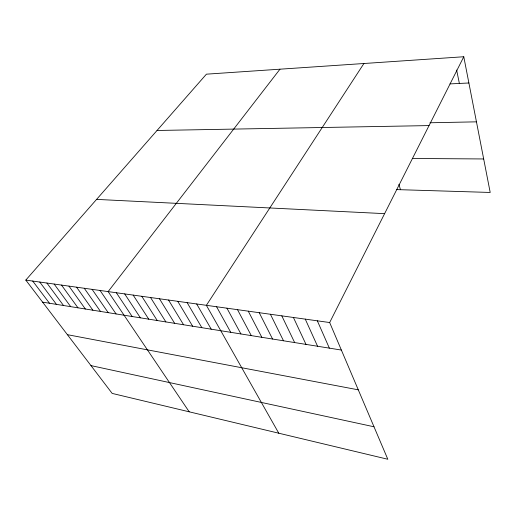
<?xml version="1.0" encoding="UTF-8"?>
<svg xmlns="http://www.w3.org/2000/svg" width="516" height="516" viewBox="0 0 516 516"><rect width="100%" height="100%" fill="white"/><g stroke="black" fill="none" stroke-linecap="round" stroke-linejoin="round"><path stroke-width="0.77" d="M329.666 322.539L463.781 56.747L206.419 74.169L25.8 280.098L112.166 393.411L387.813 459.253L329.666 322.539L25.8 280.098M363.915 63.507L206.381 305.317L278.788 433.214M279.975 69.189L108.134 291.598L189.191 411.807M449.978 83.902L468.889 82.986M429.976 122.769L476.449 121.841M157.032 130.477L429.041 125.588M412.387 158.476L483.679 158.96M396.791 189.598L490.2 192.455L463.781 56.747M96.589 199.389L384.607 213.65M42.609 302.15L341.373 350.067M67.396 334.671L358.291 389.838M90.971 365.605L373.997 426.777M32.727 281.065L49.478 303.253M39.764 282.046L56.444 304.369M46.904 283.045L63.52 305.504M54.148 284.058L70.692 306.652M61.507 285.084L77.974 307.82M68.976 286.128L85.372 309.007M76.568 287.186L92.874 310.213M84.269 288.263L100.491 311.432M92.1 289.36L108.225 312.67M100.052 290.469L116.081 313.934M116.345 292.746L132.161 316.514M124.685 293.907L140.384 317.83M133.167 295.094L148.75 319.172M141.79 296.3L157.245 320.533M150.556 297.519L165.875 321.92M159.463 298.764L174.653 323.326M168.532 300.035L183.567 324.757M177.749 301.318L192.636 326.209M187.127 302.628L201.853 327.692M196.673 303.963L211.231 329.195M216.565 306.743L230.755 332.323M226.937 308.187L240.927 333.955M237.502 309.665L251.286 335.619M248.26 311.167L261.831 337.309M259.232 312.702L272.571 339.031M270.41 314.263L283.503 340.786M281.8 315.85L294.649 342.572M293.417 317.475L305.994 344.391M305.259 319.127L317.566 346.249M317.34 320.817L329.356 348.139M398.926 184.36L400.474 189.707M456.628 70.028L459.369 83.444"/></g></svg>
